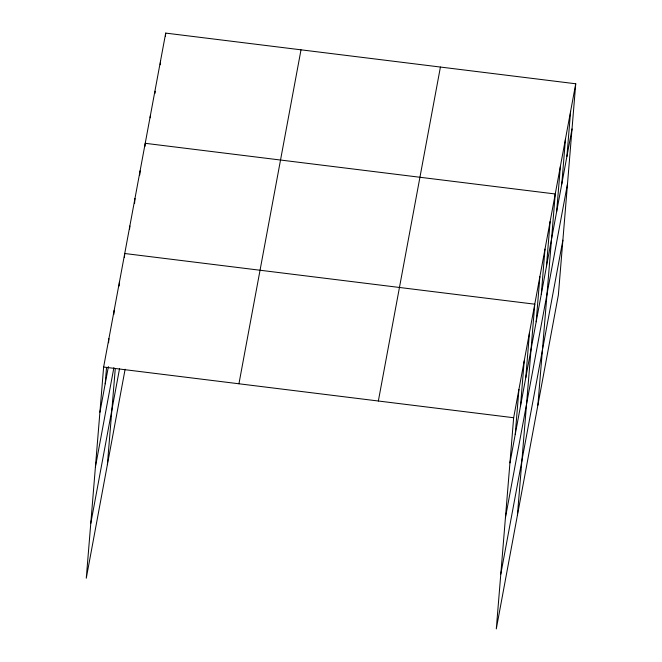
<?xml version="1.0" encoding="UTF-8"?>
<svg xmlns="http://www.w3.org/2000/svg" width="662" height="662" viewBox="0 0 662 662"><rect width="100%" height="100%" fill="white"/><g stroke="black" fill="none" stroke-linecap="round" stroke-linejoin="round"><path stroke-width="0.99" d="M575.733 83.776L513.654 417.73L496.293 628.9L558.372 294.946L575.733 83.776L165.707 33.1L103.628 367.054L86.267 578.224L125.118 369.231M105.192 383.844L106.541 367.418M108.568 342.775L108.907 338.671M113.847 314.392L114.187 310.288M119.119 286.009L119.458 281.896M107.376 464.683L115.279 368.577M124.398 257.617L124.737 253.513L534.764 304.189L517.403 515.35M129.603 229.044L129.86 225.957M134.56 203.54L134.982 198.41M139.765 174.967L140.096 170.854M144.97 146.385L145.218 143.306L555.244 193.983L537.883 405.152M150.175 117.811L150.34 115.751M155.04 93.334L155.206 91.282M160.245 64.76L160.585 60.647M165.45 36.178L165.707 33.1M515.218 434.52L518.934 389.347M520.498 406.137L524.205 360.964M525.769 377.745L529.484 332.572M536.17 321.806L539.886 276.633M541.293 294.259L545 249.086M546.407 266.703L550.122 221.53M556.651 211.6L560.366 166.427M561.773 184.053L565.489 138.879M566.895 156.497L570.611 111.324M99.921 412.227L108.394 366.607M95.411 467.008L113.881 367.658M90.777 523.443L119.557 368.577M238.941 383.778L301.011 49.824M378.35 401.007L440.42 67.052M509.939 462.904L572.018 128.949M505.437 517.684L567.516 183.73M500.795 574.12L562.874 240.165M103.628 367.054L513.654 417.73"/></g></svg>
